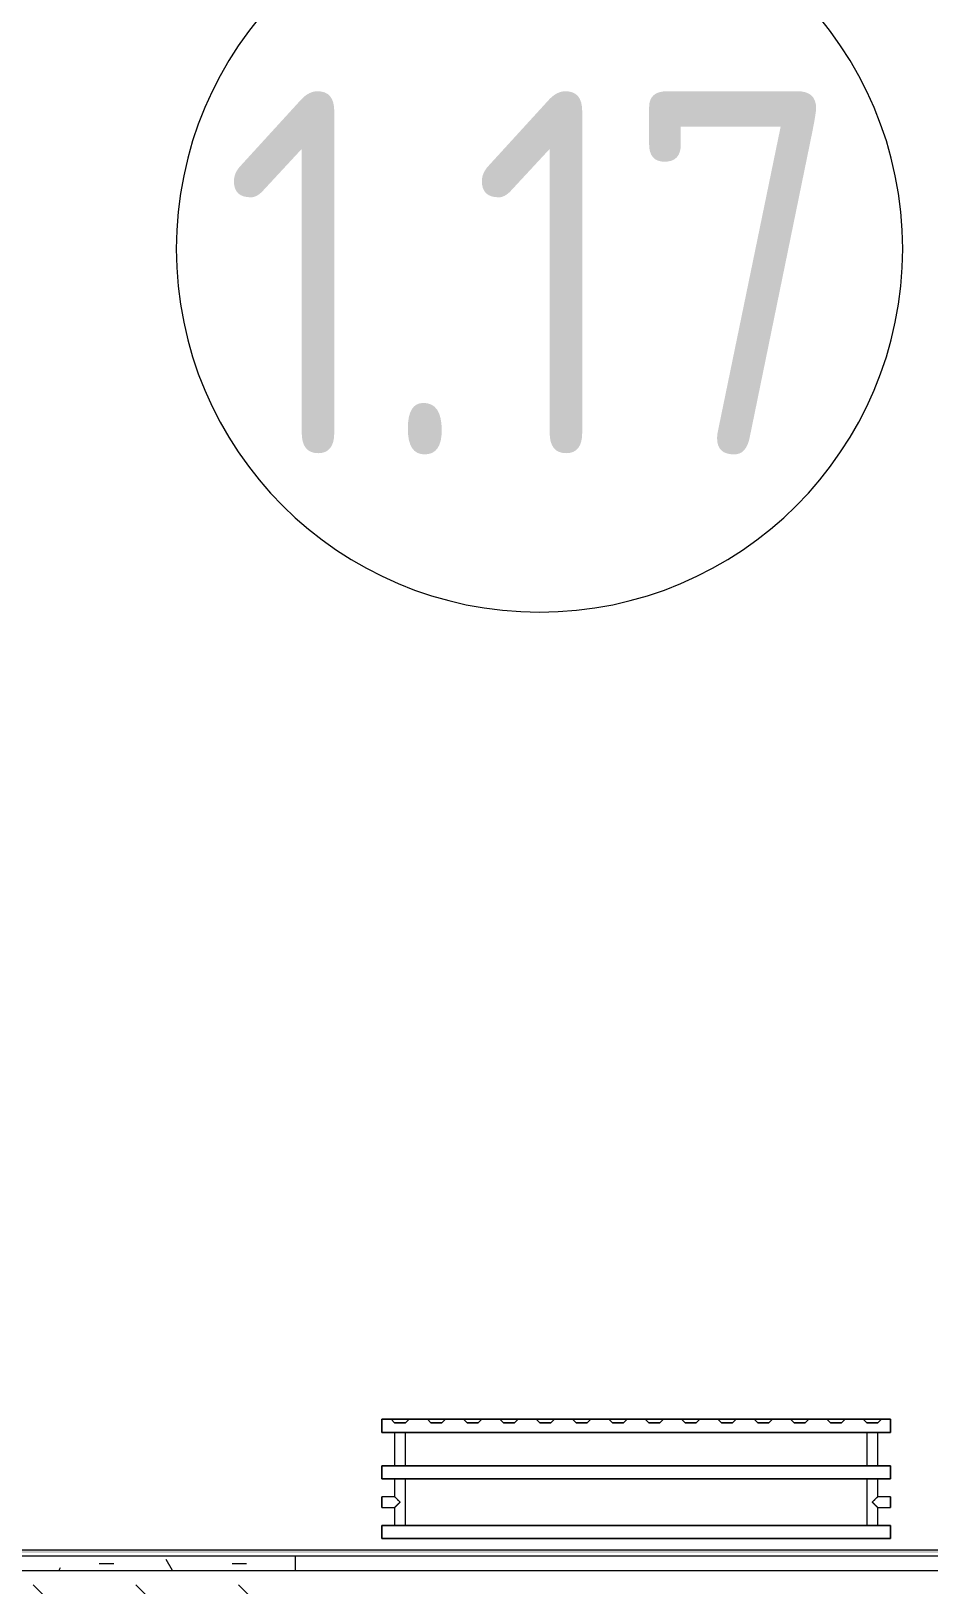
# Model space of a CAD drawing. Header units: millimetres. Extents: x -1178 to 415037, y -3506 to 42334.
# Drawn here: x 76716 to 77952, y 3750 to 5889 of the extents above; entities that cross this region are included whole.
import ezdxf

# ---------------------------------------------------------------- set-up
doc = ezdxf.new("R2010")
doc.units = ezdxf.units.MM
for name, color, linetype, lineweight in [('A-AREA-IDEN', 7, 'Continuous', 9), ('A-WALL', 7, 'Continuous', 5), ('I-WALL', 7, 'Continuous', 5)]:
    doc.layers.add(name, color=color, linetype=linetype, lineweight=lineweight)
doc.layers.add('A-AREA-PATT-1', color=7, linetype='Continuous', lineweight=5, true_color=0xa5bae0, transparency=1)
for name, color, linetype, lineweight, true_color in [('A-WALL-1', 9, 'Continuous', 5, 0x808080), ('A-WALL-FNSH-1', 9, 'Continuous', 5, 0x808080), ('M-EQPM-1', 7, 'Continuous', 9, 0xb2b2b2)]:
    doc.layers.add(name, color=color, linetype=linetype, lineweight=lineweight, true_color=true_color)
doc.styles.add('GOST Common', font='GOST Common.ttf', dxfattribs={"width": 0.9, "height": 500})
pattern_1 = [(0, (0, 0), (243.84, 60.96), [20.117, -162.763, 20.117, -162.763, -975.36]), (0, (0, 0), (243.84, 60.96), [-365.76, 20.117, -345.643, 20.117, -162.763, -426.72]), (0, (0, 0), (243.84, 60.96), [-914.4, 20.117, -101.803, 20.117, -284.683]), (120, (91.44, 30.48), (-174.71291, 180.691634), [20.117, -162.763, 20.117, -162.763, -975.36]), (120, (91.44, 30.48), (-174.71291, 180.691634), [-365.76, 20.117, -345.643, 20.117, -162.763, -426.72]), (120, (91.44, 30.48), (-174.71291, 180.691634), [-914.4, 20.117, -101.803, 20.117, -284.683]), (240, (121.92, 152.4), (-69.12709, -241.651634), [20.117, -162.763, 20.117, -162.763, -975.36]), (240, (121.92, 152.4), (-69.12709, -241.651634), [-365.76, 20.117, -345.643, 20.117, -162.763, -426.72]), (240, (121.92, 152.4), (-69.12709, -241.651634), [-914.4, 20.117, -101.803, 20.117, -284.683])]

# ---------------------------------------------------------------- blocks, each defined once
blk = doc.blocks.new('radiator_prado_classic_z_tip_30_po exemplyaru - Classic Z Тип 30-500-V230-Объем проектирования 1 этажа')
at = {"layer": 'M-EQPM-1'}
for p, q in [((0, 228), (0, 210)), ((700, 228), (0, 228)), ((0, 210), (0, 228)), ((0, 228), (12.5, 228)), ((12.5, 228), (37.5, 228)), ((37.5, 228), (12.5, 228)), ((12.5, 228), (37.5, 228)), ((12.5, 228), (17.5, 223)), ((12.5, 228), (17.5, 223)), ((32.5, 223), (17.5, 223)), ((17.5, 223), (32.5, 223)), ((32.5, 223), (37.5, 228)), ((37.5, 228), (32.5, 223)), ((37.5, 228), (62.5, 228)), ((62.5, 228), (87.5, 228)), ((87.5, 228), (62.5, 228)), ((62.5, 228), (87.5, 228)), ((62.5, 228), (67.5, 223)), ((62.5, 228), (67.5, 223)), ((82.5, 223), (67.5, 223)), ((67.5, 223), (82.5, 223)), ((82.5, 223), (87.5, 228)), ((87.5, 228), (82.5, 223)), ((87.5, 228), (112.5, 228)), ((112.5, 228), (137.5, 228)), ((137.5, 228), (112.5, 228)), ((112.5, 228), (137.5, 228)), ((112.5, 228), (117.5, 223)), ((112.5, 228), (117.5, 223)), ((132.5, 223), (117.5, 223)), ((117.5, 223), (132.5, 223)), ((132.5, 223), (137.5, 228)), ((137.5, 228), (132.5, 223)), ((137.5, 228), (162.5, 228)), ((162.5, 228), (187.5, 228)), ((187.5, 228), (162.5, 228)), ((162.5, 228), (187.5, 228)), ((162.5, 228), (167.5, 223)), ((162.5, 228), (167.5, 223)), ((182.5, 223), (167.5, 223)), ((167.5, 223), (182.5, 223)), ((182.5, 223), (187.5, 228)), ((187.5, 228), (182.5, 223)), ((187.5, 228), (212.5, 228)), ((212.5, 228), (237.5, 228)), ((237.5, 228), (212.5, 228)), ((212.5, 228), (237.5, 228)), ((212.5, 228), (217.5, 223)), ((212.5, 228), (217.5, 223)), ((232.5, 223), (217.5, 223)), ((217.5, 223), (232.5, 223)), ((232.5, 223), (237.5, 228)), ((237.5, 228), (232.5, 223)), ((237.5, 228), (262.5, 228)), ((262.5, 228), (287.5, 228)), ((287.5, 228), (262.5, 228)), ((262.5, 228), (287.5, 228)), ((262.5, 228), (267.5, 223)), ((262.5, 228), (267.5, 223)), ((282.5, 223), (267.5, 223)), ((267.5, 223), (282.5, 223)), ((282.5, 223), (287.5, 228)), ((287.5, 228), (282.5, 223)), ((287.5, 228), (312.5, 228)), ((312.5, 228), (337.5, 228)), ((337.5, 228), (312.5, 228)), ((312.5, 228), (337.5, 228)), ((312.5, 228), (317.5, 223)), ((312.5, 228), (317.5, 223)), ((332.5, 223), (317.5, 223)), ((317.5, 223), (332.5, 223)), ((332.5, 223), (337.5, 228)), ((337.5, 228), (332.5, 223)), ((337.5, 228), (362.5, 228)), ((362.5, 228), (387.5, 228)), ((387.5, 228), (362.5, 228)), ((362.5, 228), (387.5, 228)), ((362.5, 228), (367.5, 223)), ((362.5, 228), (367.5, 223)), ((382.5, 223), (367.5, 223)), ((367.5, 223), (382.5, 223)), ((382.5, 223), (387.5, 228)), ((387.5, 228), (382.5, 223)), ((387.5, 228), (412.5, 228)), ((412.5, 228), (437.5, 228)), ((437.5, 228), (412.5, 228)), ((412.5, 228), (437.5, 228)), ((412.5, 228), (417.5, 223)), ((412.5, 228), (417.5, 223)), ((432.5, 223), (417.5, 223)), ((417.5, 223), (432.5, 223)), ((432.5, 223), (437.5, 228)), ((437.5, 228), (432.5, 223)), ((437.5, 228), (462.5, 228)), ((462.5, 228), (487.5, 228)), ((487.5, 228), (462.5, 228)), ((462.5, 228), (487.5, 228)), ((462.5, 228), (467.5, 223)), ((462.5, 228), (467.5, 223)), ((482.5, 223), (467.5, 223)), ((467.5, 223), (482.5, 223)), ((482.5, 223), (487.5, 228)), ((487.5, 228), (482.5, 223)), ((487.5, 228), (512.5, 228)), ((512.5, 228), (537.5, 228)), ((537.5, 228), (512.5, 228)), ((512.5, 228), (537.5, 228)), ((512.5, 228), (517.5, 223)), ((512.5, 228), (517.5, 223)), ((532.5, 223), (517.5, 223)), ((517.5, 223), (532.5, 223)), ((532.5, 223), (537.5, 228)), ((537.5, 228), (532.5, 223)), ((537.5, 228), (562.5, 228)), ((562.5, 228), (587.5, 228)), ((587.5, 228), (562.5, 228)), ((562.5, 228), (587.5, 228)), ((562.5, 228), (567.5, 223)), ((562.5, 228), (567.5, 223)), ((582.5, 223), (567.5, 223)), ((567.5, 223), (582.5, 223)), ((582.5, 223), (587.5, 228)), ((587.5, 228), (582.5, 223)), ((587.5, 228), (612.5, 228)), ((612.5, 228), (637.5, 228)), ((637.5, 228), (612.5, 228)), ((612.5, 228), (637.5, 228)), ((612.5, 228), (617.5, 223)), ((617.5, 223), (612.5, 228)), ((632.5, 223), (617.5, 223)), ((617.5, 223), (632.5, 223)), ((632.5, 223), (637.5, 228)), ((637.5, 228), (632.5, 223)), ((637.5, 228), (662.5, 228)), ((662.5, 228), (687.5, 228)), ((687.5, 228), (662.5, 228)), ((662.5, 228), (687.5, 228)), ((662.5, 228), (667.5, 223)), ((662.5, 228), (667.5, 223)), ((682.5, 223), (667.5, 223)), ((667.5, 223), (682.5, 223)), ((682.5, 223), (687.5, 228)), ((687.5, 228), (682.5, 223)), ((687.5, 228), (700, 228)), ((700, 210), (700, 228)), ((700, 228), (700, 210)), ((0, 210), (700, 210)), ((17.8, 210), (0, 210)), ((17.5, 210), (17.5, 164)), ((17.5, 210), (17.5, 164)), ((17.8, 210), (17.5, 210)), ((17.5, 210), (17.8, 210)), ((17.8, 210), (17.5, 210)), ((17.5, 210), (32.5, 210)), ((32.2, 210), (17.8, 210)), ((17.8, 210), (32.2, 210)), ((32.2, 210), (17.8, 210)), ((32.5, 210), (32.2, 210)), ((32.2, 210), (32.5, 210)), ((32.5, 210), (32.2, 210)), ((667.8, 210), (32.2, 210)), ((32.5, 164), (32.5, 210)), ((32.5, 164), (32.5, 210)), ((667.5, 210), (667.5, 164)), ((667.5, 210), (667.5, 164)), ((667.8, 210), (667.5, 210)), ((667.5, 210), (682.5, 210)), ((667.8, 210), (667.5, 210)), ((667.5, 210), (667.8, 210)), ((682.2, 210), (667.8, 210)), ((682.2, 210), (667.8, 210)), ((667.8, 210), (682.2, 210)), ((682.5, 210), (682.2, 210)), ((682.5, 210), (682.2, 210)), ((682.2, 210), (682.5, 210)), ((700, 210), (682.2, 210)), ((682.5, 164), (682.5, 210)), ((682.5, 164), (682.5, 210)), ((700, 164), (0, 164)), ((0, 164), (0, 146)), ((0, 146), (0, 164)), ((0, 164), (17.8, 164)), ((17.8, 164), (17.5, 164)), ((17.5, 164), (17.8, 164)), ((17.8, 164), (17.5, 164)), ((17.5, 164), (32.5, 164)), ((32.2, 164), (17.8, 164)), ((17.8, 164), (32.2, 164)), ((32.2, 164), (17.8, 164)), ((32.5, 164), (32.2, 164)), ((32.2, 164), (32.5, 164)), ((32.5, 164), (32.2, 164)), ((32.2, 164), (667.8, 164)), ((667.8, 164), (667.5, 164)), ((667.5, 164), (682.5, 164)), ((667.8, 164), (667.5, 164)), ((667.5, 164), (667.8, 164)), ((682.2, 164), (667.8, 164)), ((682.2, 164), (667.8, 164)), ((667.8, 164), (682.2, 164)), ((682.5, 164), (682.2, 164)), ((682.5, 164), (682.2, 164)), ((682.2, 164), (682.5, 164)), ((682.2, 164), (700, 164)), ((700, 146), (700, 164)), ((700, 164), (700, 146)), ((0, 146), (700, 146)), ((18.5, 146), (0, 146)), ((17.5, 146), (17.5, 121.5)), ((17.5, 146), (17.5, 121.5)), ((17.5, 146), (18.5, 146)), ((18.5, 146), (17.5, 146)), ((17.5, 146), (18.5, 146)), ((32.5, 146), (17.5, 146)), ((18.5, 146), (32.2, 146)), ((32.2, 146), (18.5, 146)), ((18.5, 146), (32.2, 146)), ((32.2, 146), (32.5, 146)), ((32.5, 146), (32.2, 146)), ((32.2, 146), (32.5, 146)), ((667.8, 146), (32.2, 146)), ((32.5, 82), (32.5, 146)), ((32.5, 82), (32.5, 146)), ((667.5, 146), (667.5, 82)), ((667.5, 146), (667.5, 82)), ((667.5, 146), (667.8, 146)), ((682.5, 146), (667.5, 146)), ((667.5, 146), (667.8, 146)), ((667.8, 146), (667.5, 146)), ((667.8, 146), (681.5, 146)), ((667.8, 146), (681.5, 146)), ((681.5, 146), (667.8, 146)), ((681.5, 146), (682.5, 146)), ((681.5, 146), (682.5, 146)), ((682.5, 146), (681.5, 146)), ((700, 146), (681.5, 146)), ((682.5, 121.5), (682.5, 146)), ((682.5, 121.5), (682.5, 146)), ((17.5, 121.5), (0, 121.5)), ((17.5, 121.5), (0, 121.5)), ((0, 121.5), (0, 120.5)), ((0, 106.5), (0, 121.5)), ((0, 120.5), (0, 107.5)), ((0, 120.5), (0, 119.3)), ((0, 114), (0, 120.5)), ((0, 120.5), (0, 120.5)), ((0, 119.3), (0, 117.8)), ((0, 117.8), (0, 114)), ((0, 114), (0, 110.3)), ((0, 107.5), (0, 114)), ((0, 110.3), (0, 108.7)), ((0, 108.7), (0, 107.5)), ((0, 107.5), (0, 106.5)), ((0, 107.5), (0, 107.5)), ((700, 121.5), (682.5, 121.5)), ((700, 121.5), (682.5, 121.5)), ((700, 121.5), (700, 106.5)), ((700, 120.5), (700, 121.5)), ((700, 121.5), (700, 120.5)), ((700, 120.5), (700, 121.5)), ((700, 107.5), (700, 120.5)), ((700, 120.5), (700, 107.5)), ((700, 107.5), (700, 120.5)), ((700, 106.5), (700, 107.5)), ((700, 107.5), (700, 106.5)), ((700, 106.5), (700, 107.5)), ((0, 106.5), (17.5, 106.5)), ((0, 106.5), (17.5, 106.5)), ((17.5, 106.5), (17.5, 82)), ((17.5, 106.5), (17.5, 82)), ((682.5, 82), (682.5, 106.5)), ((682.5, 106.5), (700, 106.5)), ((682.5, 82), (682.5, 106.5)), ((682.5, 106.5), (700, 106.5)), ((700, 82), (0, 82)), ((0, 82), (0, 64)), ((0, 64), (0, 82)), ((0, 82), (18.5, 82)), ((18.5, 82), (17.5, 82)), ((17.5, 82), (18.5, 82)), ((18.5, 82), (17.5, 82)), ((17.5, 82), (32.5, 82)), ((32.2, 82), (18.5, 82)), ((18.5, 82), (32.2, 82)), ((32.2, 82), (18.5, 82)), ((32.5, 82), (32.2, 82)), ((32.2, 82), (32.5, 82)), ((32.5, 82), (32.2, 82)), ((32.2, 82), (667.8, 82)), ((667.8, 82), (667.5, 82)), ((667.5, 82), (682.5, 82)), ((667.8, 82), (667.5, 82)), ((667.5, 82), (667.8, 82)), ((681.5, 82), (667.8, 82)), ((681.5, 82), (667.8, 82)), ((667.8, 82), (681.5, 82)), ((682.5, 82), (681.5, 82)), ((682.5, 82), (681.5, 82)), ((681.5, 82), (682.5, 82)), ((681.5, 82), (700, 82)), ((700, 64), (700, 82)), ((700, 82), (700, 64)), ((700, 64), (0, 64)), ((0, 64), (700, 64))]:
    blk.add_line(p, q, dxfattribs=at)
for points, knots in [([(18.5, 120.5), (18.4, 120.6), (18.3, 120.7), (18.1, 120.9), (17.9, 121.1), (17.8, 121.2), (17.7, 121.3), (17.5, 121.5), (17.5, 121.5), (17.5, 121.5)], [0.7142857, 0.7142857, 0.7142857, 0.7142857, 0.75, 0.7857143, 0.8214286, 0.8571429, 0.8928571, 0.9285714, 1, 1, 1, 1]), ([(17.5, 121.5), (17.5, 121.5), (17.5, 121.5), (17.7, 121.3), (17.8, 121.2), (17.9, 121.1), (18.1, 120.9), (18.3, 120.7), (18.4, 120.6), (18.5, 120.5)], [0, 0, 0, 0, 0.0714286, 0.1071429, 0.1428571, 0.1785714, 0.2142857, 0.25, 0.2857143, 0.2857143, 0.2857143, 0.2857143]), ([(17.5, 121.5), (17.5, 121.5), (17.5, 121.5), (17.7, 121.3), (17.8, 121.2), (17.9, 121.1), (18.1, 120.9), (18.3, 120.7), (18.4, 120.6), (18.5, 120.5)], [0, 0, 0, 0, 0.0714286, 0.1071429, 0.1428571, 0.1785714, 0.2142857, 0.25, 0.2857143, 0.2857143, 0.2857143, 0.2857143]), ([(25, 114), (24.5, 114.5), (23.6, 115.4), (22.4, 116.6), (21.6, 117.4), (21.1, 117.9), (20.8, 118.2), (20.5, 118.5), (20.2, 118.8), (19.8, 119.1), (19.6, 119.4), (19.3, 119.7), (19, 120), (18.7, 120.3), (18.5, 120.5), (18.3, 120.7), (18.1, 120.9), (17.9, 121.1), (17.8, 121.2), (17.7, 121.3), (17.5, 121.5), (17.5, 121.5), (17.5, 121.5)], [0, 0, 0, 0, 0.142857, 0.285714, 0.357143, 0.392857, 0.428571, 0.464286, 0.5, 0.535714, 0.571429, 0.607143, 0.642857, 0.678571, 0.714286, 0.75, 0.785714, 0.821429, 0.857143, 0.892857, 0.928571, 1, 1, 1, 1]), ([(17.5, 106.5), (17.5, 106.5), (17.5, 106.5), (17.7, 106.7), (17.8, 106.8), (17.9, 106.9), (18.1, 107.1), (18.3, 107.3), (18.5, 107.5), (18.7, 107.7), (19, 108), (19.3, 108.3), (19.6, 108.6), (19.8, 108.9), (20.3, 109.3), (20.7, 109.7), (21.1, 110.1), (21.6, 110.6), (22.4, 111.4), (23.6, 112.6), (24.5, 113.5), (25, 114)], [0, 0, 0, 0, 0.071429, 0.107143, 0.142857, 0.178571, 0.214286, 0.25, 0.285714, 0.321429, 0.357143, 0.392857, 0.428571, 0.464286, 0.5, 0.571429, 0.607143, 0.642857, 0.714286, 0.857143, 1, 1, 1, 1]), ([(17.5, 106.5), (17.5, 106.5), (17.5, 106.5), (17.7, 106.7), (17.8, 106.8), (17.9, 106.9), (18.1, 107.1), (18.3, 107.3), (18.4, 107.4), (18.5, 107.5)], [0, 0, 0, 0, 0.0714286, 0.1071429, 0.1428571, 0.1785714, 0.2142857, 0.25, 0.2857143, 0.2857143, 0.2857143, 0.2857143]), ([(18.5, 107.5), (18.4, 107.4), (18.3, 107.3), (18.1, 107.1), (17.9, 106.9), (17.8, 106.8), (17.7, 106.7), (17.5, 106.5), (17.5, 106.5), (17.5, 106.5)], [0.7142857, 0.7142857, 0.7142857, 0.7142857, 0.75, 0.7857143, 0.8214286, 0.8571429, 0.8928571, 0.9285714, 1, 1, 1, 1]), ([(18.5, 107.5), (18.4, 107.4), (18.3, 107.3), (18.1, 107.1), (17.9, 106.9), (17.8, 106.8), (17.7, 106.7), (17.5, 106.5), (17.5, 106.5), (17.5, 106.5)], [0.7142857, 0.7142857, 0.7142857, 0.7142857, 0.75, 0.7857143, 0.8214286, 0.8571429, 0.8928571, 0.9285714, 1, 1, 1, 1]), ([(22.1, 116.9), (21.9, 117.1), (21.6, 117.4), (21.1, 117.9), (20.8, 118.2), (20.5, 118.5), (20.2, 118.8), (19.9, 119.2), (19.7, 119.3), (19.6, 119.4)], [0.2857143, 0.2857143, 0.2857143, 0.2857143, 0.3571429, 0.3928571, 0.4285714, 0.4642857, 0.5, 0.5357143, 0.5714286, 0.5714286, 0.5714286, 0.5714286]), ([(19.6, 119.4), (19.7, 119.3), (19.9, 119.2), (20.3, 118.7), (20.7, 118.3), (21.1, 117.9), (21.6, 117.4), (21.9, 117.1), (22.1, 116.9)], [0.4285714, 0.4285714, 0.4285714, 0.4285714, 0.4642857, 0.5, 0.5714286, 0.6071429, 0.6428571, 0.7142857, 0.7142857, 0.7142857, 0.7142857]), ([(19.6, 119.4), (19.7, 119.3), (19.8, 119.1), (20.3, 118.7), (20.7, 118.3), (21.1, 117.9), (21.6, 117.4), (21.9, 117.1), (22.1, 116.9)], [0.4285714, 0.4285714, 0.4285714, 0.4285714, 0.4642857, 0.5, 0.5714286, 0.6071429, 0.6428571, 0.7142857, 0.7142857, 0.7142857, 0.7142857]), ([(19.6, 108.6), (19.7, 108.7), (19.9, 108.8), (20.3, 109.3), (20.7, 109.7), (21.1, 110.1), (21.6, 110.6), (21.9, 110.9), (22.1, 111.1)], [0.4285714, 0.4285714, 0.4285714, 0.4285714, 0.4642857, 0.5, 0.5714286, 0.6071429, 0.6428571, 0.7142857, 0.7142857, 0.7142857, 0.7142857]), ([(22.1, 111.1), (21.9, 110.9), (21.6, 110.6), (21.1, 110.1), (20.8, 109.8), (20.5, 109.5), (20.2, 109.2), (19.9, 108.8), (19.7, 108.7), (19.6, 108.6)], [0.2857143, 0.2857143, 0.2857143, 0.2857143, 0.3571429, 0.3928571, 0.4285714, 0.4642857, 0.5, 0.5357143, 0.5714286, 0.5714286, 0.5714286, 0.5714286]), ([(22.1, 111.1), (21.9, 110.9), (21.6, 110.6), (21.1, 110.1), (20.8, 109.8), (20.5, 109.5), (20.2, 109.2), (19.8, 108.9), (19.7, 108.7), (19.6, 108.6)], [0.2857143, 0.2857143, 0.2857143, 0.2857143, 0.3571429, 0.3928571, 0.4285714, 0.4642857, 0.5, 0.5357143, 0.5714286, 0.5714286, 0.5714286, 0.5714286]), ([(675, 114), (675.5, 114.5), (676.4, 115.4), (677.6, 116.6), (678.4, 117.4), (678.9, 117.9), (679.2, 118.2), (679.5, 118.5), (679.8, 118.8), (680.1, 119.2), (680.4, 119.4), (680.7, 119.7), (681, 120), (681.3, 120.3), (681.5, 120.5), (681.7, 120.7), (681.9, 120.9), (682.1, 121.1), (682.2, 121.2), (682.3, 121.3), (682.5, 121.5), (682.5, 121.5), (682.5, 121.5)], [0, 0, 0, 0, 0.142857, 0.285714, 0.357143, 0.392857, 0.428571, 0.464286, 0.5, 0.535714, 0.571429, 0.607143, 0.642857, 0.678571, 0.714286, 0.75, 0.785714, 0.821429, 0.857143, 0.892857, 0.928571, 1, 1, 1, 1]), ([(682.5, 106.5), (682.5, 106.5), (682.5, 106.5), (682.3, 106.7), (682.2, 106.8), (682.1, 106.9), (681.9, 107.1), (681.7, 107.3), (681.5, 107.5), (681.3, 107.7), (681, 108), (680.7, 108.3), (680.4, 108.6), (680.1, 108.8), (679.7, 109.3), (679.3, 109.7), (678.9, 110.1), (678.4, 110.6), (677.6, 111.4), (676.4, 112.6), (675.5, 113.5), (675, 114)], [0, 0, 0, 0, 0.071429, 0.107143, 0.142857, 0.178571, 0.214286, 0.25, 0.285714, 0.321429, 0.357143, 0.392857, 0.428571, 0.464286, 0.5, 0.571429, 0.607143, 0.642857, 0.714286, 0.857143, 1, 1, 1, 1]), ([(680.4, 119.4), (680.3, 119.3), (680.1, 119.2), (679.7, 118.7), (679.3, 118.3), (678.9, 117.9), (678.4, 117.4), (678.1, 117.1), (677.9, 116.9)], [0.4285714, 0.4285714, 0.4285714, 0.4285714, 0.4642857, 0.5, 0.5714286, 0.6071429, 0.6428571, 0.7142857, 0.7142857, 0.7142857, 0.7142857]), ([(677.9, 116.9), (678.1, 117.1), (678.4, 117.4), (678.9, 117.9), (679.2, 118.2), (679.5, 118.5), (679.8, 118.8), (680.1, 119.2), (680.3, 119.3), (680.4, 119.4)], [0.2857143, 0.2857143, 0.2857143, 0.2857143, 0.3571429, 0.3928571, 0.4285714, 0.4642857, 0.5, 0.5357143, 0.5714286, 0.5714286, 0.5714286, 0.5714286]), ([(679.2, 118.2), (679.1, 118.1), (678.9, 117.9), (678.4, 117.4), (678.1, 117.1), (677.9, 116.9)], [0.5714286, 0.5714286, 0.5714286, 0.5714286, 0.6071429, 0.6428571, 0.7142857, 0.7142857, 0.7142857, 0.7142857]), ([(677.9, 111.1), (678.1, 110.9), (678.4, 110.6), (678.9, 110.1), (679.2, 109.8), (679.5, 109.5), (679.8, 109.2), (680.1, 108.8), (680.3, 108.7), (680.4, 108.6)], [0.2857143, 0.2857143, 0.2857143, 0.2857143, 0.3571429, 0.3928571, 0.4285714, 0.4642857, 0.5, 0.5357143, 0.5714286, 0.5714286, 0.5714286, 0.5714286]), ([(677.9, 111.1), (678.1, 110.9), (678.4, 110.6), (678.9, 110.1), (679.1, 109.9), (679.2, 109.8)], [0.2857143, 0.2857143, 0.2857143, 0.2857143, 0.3571429, 0.3928571, 0.4285714, 0.4285714, 0.4285714, 0.4285714]), ([(680.4, 108.6), (680.3, 108.7), (680.1, 108.8), (679.7, 109.3), (679.3, 109.7), (678.9, 110.1), (678.4, 110.6), (678.1, 110.9), (677.9, 111.1)], [0.4285714, 0.4285714, 0.4285714, 0.4285714, 0.4642857, 0.5, 0.5714286, 0.6071429, 0.6428571, 0.7142857, 0.7142857, 0.7142857, 0.7142857]), ([(680.4, 119.4), (680.3, 119.3), (680.1, 119.2), (679.7, 118.7), (679.4, 118.4), (679.2, 118.2)], [0.4285714, 0.4285714, 0.4285714, 0.4285714, 0.4642857, 0.5, 0.5714286, 0.5714286, 0.5714286, 0.5714286]), ([(682.5, 121.5), (682.5, 121.5), (682.5, 121.5), (682.3, 121.3), (682.2, 121.2), (682.1, 121.1), (681.9, 120.9), (681.7, 120.7), (681.6, 120.6), (681.5, 120.5)], [0, 0, 0, 0, 0.0714286, 0.1071429, 0.1428571, 0.1785714, 0.2142857, 0.25, 0.2857143, 0.2857143, 0.2857143, 0.2857143]), ([(682.5, 121.5), (682.5, 121.5), (682.5, 121.5), (682.3, 121.3), (682.2, 121.2), (682.1, 121.1), (681.9, 120.9), (681.7, 120.7), (681.6, 120.6), (681.5, 120.5)], [0, 0, 0, 0, 0.0714286, 0.1071429, 0.1428571, 0.1785714, 0.2142857, 0.25, 0.2857143, 0.2857143, 0.2857143, 0.2857143]), ([(681.5, 120.5), (681.6, 120.6), (681.7, 120.7), (681.9, 120.9), (682.1, 121.1), (682.2, 121.2), (682.3, 121.3), (682.5, 121.5), (682.5, 121.5), (682.5, 121.5)], [0.7142857, 0.7142857, 0.7142857, 0.7142857, 0.75, 0.7857143, 0.8214286, 0.8571429, 0.8928571, 0.9285714, 1, 1, 1, 1]), ([(681.5, 107.5), (681.6, 107.4), (681.7, 107.3), (681.9, 107.1), (682.1, 106.9), (682.2, 106.8), (682.3, 106.7), (682.5, 106.5), (682.5, 106.5), (682.5, 106.5)], [0.7142857, 0.7142857, 0.7142857, 0.7142857, 0.75, 0.7857143, 0.8214286, 0.8571429, 0.8928571, 0.9285714, 1, 1, 1, 1]), ([(681.5, 107.5), (681.6, 107.4), (681.7, 107.3), (681.9, 107.1), (682.1, 106.9), (682.2, 106.8), (682.3, 106.7), (682.5, 106.5), (682.5, 106.5), (682.5, 106.5)], [0.7142857, 0.7142857, 0.7142857, 0.7142857, 0.75, 0.7857143, 0.8214286, 0.8571429, 0.8928571, 0.9285714, 1, 1, 1, 1]), ([(682.5, 106.5), (682.5, 106.5), (682.5, 106.5), (682.3, 106.7), (682.2, 106.8), (682.1, 106.9), (681.9, 107.1), (681.7, 107.3), (681.6, 107.4), (681.5, 107.5)], [0, 0, 0, 0, 0.0714286, 0.1071429, 0.1428571, 0.1785714, 0.2142857, 0.25, 0.2857143, 0.2857143, 0.2857143, 0.2857143])]:
    blk.add_open_spline(points, degree=3, knots=knots, dxfattribs=at)
for points in [[(19.6, 119.4), (19.5, 119.5), (19.3, 119.7), (19, 120), (18.7, 120.3), (18.6, 120.4), (18.5, 120.5)], [(18.5, 120.5), (18.6, 120.4), (18.7, 120.3), (19, 120), (19.3, 119.7), (19.5, 119.5), (19.6, 119.4)], [(18.5, 120.5), (18.6, 120.4), (18.7, 120.3), (19, 120), (19.3, 119.7), (19.5, 119.5), (19.6, 119.4)], [(18.5, 107.5), (18.6, 107.6), (18.7, 107.7), (19, 108), (19.3, 108.3), (19.5, 108.5), (19.6, 108.6)], [(19.6, 108.6), (19.5, 108.5), (19.3, 108.3), (19, 108), (18.7, 107.7), (18.6, 107.6), (18.5, 107.5)], [(19.6, 108.6), (19.5, 108.5), (19.3, 108.3), (19, 108), (18.7, 107.7), (18.6, 107.6), (18.5, 107.5)], [(25, 114), (24.5, 114.5), (23.6, 115.4), (22.6, 116.4), (22.1, 116.9)], [(22.1, 116.9), (22.6, 116.4), (23.6, 115.4), (24.5, 114.5), (25, 114)], [(22.1, 116.9), (22.6, 116.4), (23.6, 115.4), (24.5, 114.5), (25, 114)], [(22.1, 111.1), (22.6, 111.6), (23.6, 112.6), (24.5, 113.5), (25, 114)], [(25, 114), (24.5, 113.5), (23.6, 112.6), (22.6, 111.6), (22.1, 111.1)], [(25, 114), (24.5, 113.5), (23.6, 112.6), (22.6, 111.6), (22.1, 111.1)], [(677.9, 116.9), (677.4, 116.4), (676.4, 115.4), (675.5, 114.5), (675, 114)], [(677.9, 116.9), (677.4, 116.4), (676.4, 115.4), (675.5, 114.5), (675, 114)], [(675, 114), (675.5, 114.5), (676.4, 115.4), (677.4, 116.4), (677.9, 116.9)], [(675, 114), (675.5, 113.5), (676.4, 112.6), (677.4, 111.6), (677.9, 111.1)], [(675, 114), (675.5, 113.5), (676.4, 112.6), (677.4, 111.6), (677.9, 111.1)], [(677.9, 111.1), (677.4, 111.6), (676.4, 112.6), (675.5, 113.5), (675, 114)], [(679.2, 109.8), (679.3, 109.7), (679.5, 109.5), (679.8, 109.2), (680.1, 108.8), (680.3, 108.7), (680.4, 108.6)], [(681.5, 120.5), (681.4, 120.4), (681.3, 120.3), (681, 120), (680.7, 119.7), (680.5, 119.5), (680.4, 119.4)], [(681.5, 120.5), (681.4, 120.4), (681.3, 120.3), (681, 120), (680.7, 119.7), (680.5, 119.5), (680.4, 119.4)], [(680.4, 119.4), (680.5, 119.5), (680.7, 119.7), (681, 120), (681.3, 120.3), (681.4, 120.4), (681.5, 120.5)], [(680.4, 108.6), (680.5, 108.5), (680.7, 108.3), (681, 108), (681.3, 107.7), (681.4, 107.6), (681.5, 107.5)], [(680.4, 108.6), (680.5, 108.5), (680.7, 108.3), (681, 108), (681.3, 107.7), (681.4, 107.6), (681.5, 107.5)], [(681.5, 107.5), (681.4, 107.6), (681.3, 107.7), (681, 108), (680.7, 108.3), (680.5, 108.5), (680.4, 108.6)]]:
    blk.add_open_spline(points, degree=3, dxfattribs=at)
blk = doc.blocks.new('Марка_Помещения - Номер-25198446-Объем проектирования 1 этажа')
at = {"layer": 'A-AREA-IDEN'}
for start, end in [(360, 180), (180, 360)]:
    blk.add_arc((0, 0), 2.5, start, end, dxfattribs=at)

msp = doc.modelspace()

# ---------------------------------------------------------------- hatches: boundary and pattern name
at = {"layer": 'A-AREA-PATT-1'}
h = msp.add_hatch(color=256, dxfattribs=at)
h.paths.add_polyline_path([(77080, 3794), (78976.5, 3794), (78976.5, 9076), (78858, 9076), (78858, 9072), (78972.5, 9070.5), (78972.5, 3798), (76282.4, 3798.3), (76282.4, 4075), (76279.4, 4075), (76280.9, 3794), (77042.1, 3794)])
h.paths.add_polyline_path([(75724, 4149), (76204.4, 4150), (76204.4, 4153), (75728, 4154.2), (75728, 6962.6), (77448.9, 6962.6), (77448.9, 9072), (77758, 9072), (77758, 9076), (77444.9, 9076), (77442.8, 6966.6), (75724, 6966.6), (75724, 4150)])
at = {"layer": 'A-WALL'}
h = msp.add_hatch(dxfattribs=at)
h.set_pattern_fill('FP_2', color=256, style=0, pattern_type=2)
h.set_pattern_definition([(135, (0, 0), (-70.71068, -70.71068), [])])
h.paths.add_polyline_path([(79000.5, 3550), (79180.5, 3550), (79180.5, 3750), (77980, 3750), (77980, 3550), (78073.6, 3550)])
h.paths.add_polyline_path([(82000, 3550), (82000, 3750), (80850, 3750), (80850, 3550), (81168.2, 3550)])
h.paths.add_polyline_path([(80080.5, 3550), (80350, 3550), (80350, 3750), (80080.5, 3750), (80080.5, 3702.7)])
h.paths.add_polyline_path([(84100, 3550), (84200, 3550), (84200, 3750), (84100, 3750), (84100, 3554.3)])
h.paths.add_polyline_path([(77042.1, 3550), (77080, 3550), (77080, 3750), (75980, 3750), (75980, 3550), (76010.5, 3550)])
at = {"layer": 'I-WALL'}
h = msp.add_hatch(dxfattribs=at)
h.set_pattern_fill('FP_191', color=256, style=0, pattern_type=2)
h.set_pattern_definition(pattern_1)
h.paths.add_polyline_path([(77080, 3770), (77080, 3790), (76279.4, 3790), (76279.4, 3779), (76254.4, 3770), (77042.1, 3770)])
h.paths.add_polyline_path([(78972.5, 3770), (79000.5, 3770), (79000.5, 3790), (77980, 3790), (77980, 3770), (78073.6, 3770)])
h = msp.add_hatch(dxfattribs=at)
h.set_pattern_fill('FP_191', color=256, style=0, pattern_type=2)
h.set_pattern_definition(pattern_1)
h.paths.add_polyline_path([(77100, 3510), (77100, 3750), (77080, 3750), (77080, 3510)])

# ---------------------------------------------------------------- linework, layer by layer
at = {"layer": 'A-WALL-1'}
for p, q in [((77080, 3770), (77080, 3790)), ((76254.4, 3770), (77080, 3770))]:
    msp.add_line(p, q, dxfattribs=at)
at = {"layer": 'A-WALL-FNSH-1'}
for p, q in [((78972.5, 3798), (76282.4, 3798)), ((76310.1, 3790), (77980, 3790))]:
    msp.add_line(p, q, dxfattribs=at)
at = {"layer": 'I-WALL'}
msp.add_line((77080, 3770), (77980, 3770), dxfattribs=at)

# ---------------------------------------------------------------- block references
at = {"layer": 'A-AREA-IDEN', "xscale": 199.9999999999999, "yscale": 199.9999999999999, "zscale": 199.9999999999999}
msp.add_blockref('Марка_Помещения - Номер-25198446-Объем проектирования 1 этажа', (77415.9, 5589.5), dxfattribs=at)
at = {"layer": 'M-EQPM-1'}
msp.add_blockref('radiator_prado_classic_z_tip_30_po exemplyaru - Classic Z Тип 30-500-V230-Объем проектирования 1 этажа', (77199, 3750), dxfattribs=at)

# ---------------------------------------------------------------- texts
at = {"layer": 'A-AREA-IDEN', "insert": (76979.9, 5806.6), "char_height": 500, "width": 1096.708, "attachment_point": 1, "style": 'GOST Common'}
msp.add_mtext('1.17', dxfattribs=at)

doc.saveas('drawing.dxf')
